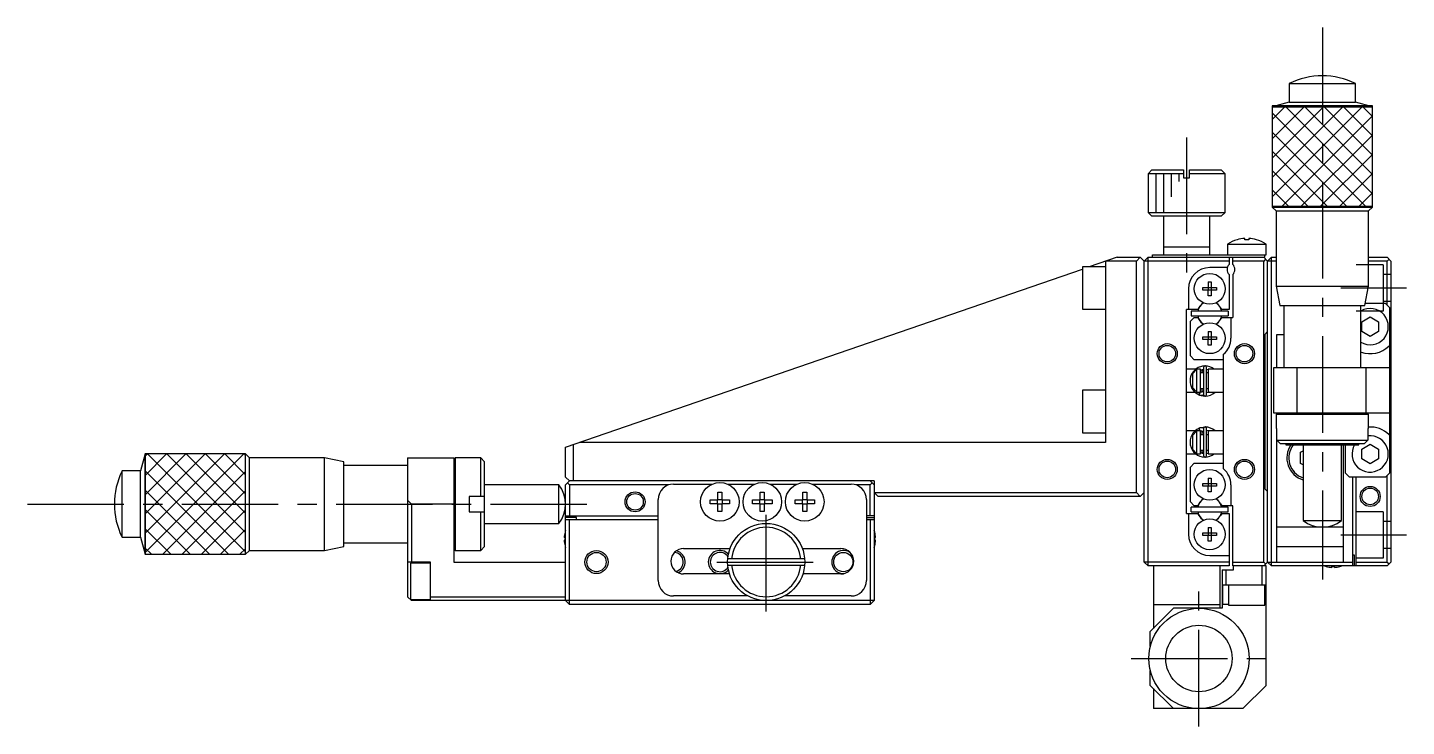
# Model space of a CAD drawing. Extents: x -367 to 325, y 68 to 606.
# Drawn here: x 8.4 to 187.1, y 320.1 to 410.6 of the extents above; entities that cross this region are included whole.
import ezdxf

# ---------------------------------------------------------------- set-up
doc = ezdxf.new("R2010")
doc.units = 0
doc.header["$LTSCALE"] = 10
doc.linetypes.add('CENTER', pattern=[2, 1.25, -0.25, 0.25, -0.25])
doc.linetypes.add('DASHED', pattern=[3.5, 2, -1.5])
doc.layers.get('0').update_dxf_attribs({"linetype": 'CONTINUOUS'})
doc.layers.add('CENTER', color=1, linetype='CENTER')

msp = doc.modelspace()

# ---------------------------------------------------------------- linework, layer by layer
at = {"color": 7, "linetype": 'CONTINUOUS'}
for p, q in [((171.902029, 403.364929), (180.502029, 403.364929)), ((171.902029, 403.364929), (171.902029, 400.954418)), ((180.502029, 400.954418), (180.502029, 403.364929)), ((171.902029, 400.954418), (169.70203, 400.36493)), ((171.902029, 400.954418), (180.502029, 400.954418)), ((182.702028, 400.36493), (180.502029, 400.954418)), ((169.70203, 400.36493), (182.702028, 400.36493)), ((169.70203, 400.36493), (169.70203, 387.364929)), ((182.702028, 387.364929), (182.702028, 400.36493)), ((154.102029, 392.164923), (153.602029, 391.664923)), ((158.202029, 391.664923), (153.602029, 391.664923)), ((153.602029, 391.664923), (153.602029, 386.664923)), ((154.102029, 392.164923), (158.202029, 392.164923)), ((158.202029, 392.164923), (158.202029, 391.164923)), ((159.002029, 392.164923), (163.102029, 392.164923)), ((159.002029, 391.164923), (159.002029, 392.164923)), ((163.602029, 391.664923), (159.002029, 391.664923)), ((163.602029, 391.664923), (163.102029, 392.164923)), ((163.602029, 386.664923), (163.602029, 391.664923)), ((158.202029, 391.164923), (159.002029, 391.164923)), ((153.602029, 386.664923), (163.602029, 386.664923)), ((153.602029, 386.664923), (154.102029, 386.164923)), ((163.102029, 386.164923), (154.102029, 386.164923)), ((155.602029, 386.164923), (155.602029, 381.164923)), ((161.602029, 381.164923), (161.602029, 386.164923)), ((163.102029, 386.164923), (163.602029, 386.664923)), ((169.70203, 387.364929), (182.702028, 387.364929)), ((169.70203, 387.364929), (170.202033, 386.864927)), ((170.202033, 386.864927), (182.202025, 386.864927)), ((170.202033, 386.864927), (170.202033, 377.114922)), ((182.202025, 386.864927), (182.702028, 387.364929)), ((182.202025, 377.114922), (182.202025, 386.864927)), ((163.902029, 382.55658), (168.902029, 382.55658)), ((163.902029, 382.55658), (163.902029, 381.164923)), ((165.14344, 383.127503), (165.140096, 383.134358)), ((166.142029, 383.127503), (166.142029, 383.299875)), ((166.662029, 383.127503), (166.142029, 383.127503)), ((166.662029, 383.299875), (166.662029, 383.127503)), ((167.663962, 383.134358), (167.660619, 383.127503)), ((168.902029, 381.164923), (168.902029, 382.55658)), ((149.602029, 380.864922), (145.971765, 379.614923)), ((149.602029, 380.864923), (152.602029, 380.864923)), ((152.602029, 380.864923), (152.102029, 380.364923)), ((153.102029, 380.364923), (152.602029, 380.864923)), ((153.602029, 380.864923), (153.102029, 380.364923)), ((153.602029, 380.864923), (168.702029, 380.864923)), ((153.602029, 340.864923), (153.602029, 380.864923)), ((154.202029, 380.864923), (154.202029, 381.164923)), ((154.202029, 381.164923), (168.902029, 381.164923)), ((161.602029, 382.164923), (155.602029, 382.164923)), ((164.102029, 380.864923), (164.102029, 379.92636)), ((164.602029, 379.92636), (164.602029, 380.864923)), ((168.602029, 380.864923), (169.102029, 380.364923)), ((168.702029, 381.164923), (168.702029, 380.864923)), ((169.602029, 380.864923), (169.102029, 380.364923)), ((169.602029, 380.864923), (170.202033, 380.864923)), ((169.602029, 340.864923), (169.602029, 380.864923)), ((182.202025, 380.864923), (184.602029, 380.864923)), ((185.102029, 380.364923), (184.602029, 380.864923)), ((78.102029, 356.245499), (145.102029, 379.315448)), ((148.102029, 379.614923), (145.102029, 379.614923)), ((145.102029, 379.614923), (145.102029, 374.114923)), ((148.102029, 380.348431), (148.102029, 356.864923)), ((152.102029, 380.364923), (148.149924, 380.364923)), ((152.102029, 350.364923), (152.102029, 380.364923)), ((153.102029, 341.364923), (153.102029, 380.364923)), ((164.102029, 380.364923), (153.102029, 380.364923)), ((163.883783, 379.514923), (161.602029, 379.514923)), ((168.602029, 380.364923), (164.602029, 380.364923)), ((168.852029, 380.614923), (168.602029, 380.364923)), ((168.602029, 341.364923), (168.602029, 380.364923)), ((170.202033, 380.364923), (169.102029, 380.364923)), ((169.102029, 341.364923), (169.102029, 380.364923)), ((184.602029, 380.364923), (182.202025, 380.364923)), ((184.852029, 380.614923), (184.602029, 380.364923)), ((184.602029, 374.664923), (184.602029, 380.364923)), ((185.102029, 380.364923), (185.102029, 341.364923)), ((161.422029, 377.651284), (161.782029, 377.651284)), ((161.422029, 377.651284), (161.422029, 376.944923)), ((161.782029, 377.651284), (161.782029, 376.944923)), ((164.102029, 378.603485), (164.102029, 374.064923)), ((164.602029, 378.603485), (164.602029, 373.064923)), ((158.852029, 376.764923), (158.852029, 374.064923)), ((160.715668, 376.584923), (160.715668, 376.944923)), ((160.715668, 376.944923), (161.422029, 376.944923)), ((161.422029, 376.584923), (160.715668, 376.584923)), ((161.432401, 376.934551), (161.422029, 376.944923)), ((161.432401, 376.595295), (161.422029, 376.584923)), ((161.422029, 375.878561), (161.422029, 376.584923)), ((161.782029, 375.878561), (161.422029, 375.878561)), ((161.432401, 376.934551), (161.771657, 376.934551)), ((161.432401, 376.595295), (161.432401, 376.934551)), ((161.771657, 376.595295), (161.432401, 376.595295)), ((161.771657, 376.934551), (161.782029, 376.944923)), ((161.771657, 376.934551), (161.771657, 376.595295)), ((161.771657, 376.595295), (161.782029, 376.584923)), ((161.782029, 376.944923), (162.48839, 376.944923)), ((161.782029, 376.584923), (161.782029, 375.878561)), ((162.48839, 376.584923), (161.782029, 376.584923)), ((162.48839, 376.944923), (162.48839, 376.584923)), ((170.202033, 377.114922), (182.202025, 377.114922)), ((170.202033, 377.114922), (170.702032, 374.614923)), ((181.702026, 374.614923), (182.202025, 377.114922)), ((145.102029, 374.114923), (148.102029, 374.114923)), ((158.602029, 347.664923), (158.602029, 374.064923)), ((160.051223, 374.064923), (158.602029, 374.064923)), ((159.202029, 373.864923), (159.202029, 373.264923)), ((164.002029, 373.864923), (159.202029, 373.864923)), ((160.201389, 374.325018), (160.051223, 374.064923)), ((163.152835, 374.064923), (163.002669, 374.325018)), ((164.102029, 374.064923), (163.152835, 374.064923)), ((164.002029, 373.864923), (164.002029, 373.264923)), ((170.702032, 374.614923), (181.702026, 374.614923)), ((171.202029, 374.614923), (171.202029, 366.564923)), ((181.202029, 366.564923), (181.202029, 374.614923)), ((184.402029, 374.864923), (181.752026, 374.864923)), ((184.902029, 374.364923), (184.402029, 374.864923)), ((184.902029, 374.364923), (184.902029, 352.864923)), ((159.602029, 373.064923), (159.102029, 372.564923)), ((159.102029, 368.064923), (159.102029, 372.564923)), ((159.202029, 373.264923), (164.002029, 373.264923)), ((159.602029, 373.064923), (160.051223, 373.064923)), ((160.051223, 373.064923), (160.201389, 372.804828)), ((163.002669, 372.804828), (163.152835, 373.064923)), ((163.152835, 373.064923), (164.602029, 373.064923)), ((164.352029, 373.064923), (164.352029, 370.364923)), ((181.302029, 372.500008), (182.402029, 373.135093)), ((181.302029, 371.229837), (181.302029, 372.500008)), ((182.402029, 373.135093), (183.502029, 372.500008)), ((183.502029, 372.500008), (183.502029, 371.229837)), ((160.715668, 370.184923), (160.715668, 370.544923)), ((160.715668, 370.544923), (161.422029, 370.544923)), ((161.422029, 370.184923), (160.715668, 370.184923)), ((161.422029, 371.251284), (161.782029, 371.251284)), ((161.422029, 371.251284), (161.422029, 370.544923)), ((161.432401, 370.534551), (161.422029, 370.544923)), ((161.432401, 370.195295), (161.422029, 370.184923)), ((161.422029, 369.478561), (161.422029, 370.184923)), ((161.432401, 370.534551), (161.771657, 370.534551)), ((161.432401, 370.195295), (161.432401, 370.534551)), ((161.771657, 370.195295), (161.432401, 370.195295)), ((161.771657, 370.534551), (161.782029, 370.544923)), ((161.771657, 370.534551), (161.771657, 370.195295)), ((161.771657, 370.195295), (161.782029, 370.184923)), ((161.782029, 371.251284), (161.782029, 370.544923)), ((161.782029, 370.544923), (162.48839, 370.544923)), ((161.782029, 370.184923), (161.782029, 369.478561)), ((162.48839, 370.184923), (161.782029, 370.184923)), ((162.48839, 370.544923), (162.48839, 370.184923)), ((168.752029, 370.864923), (169.102029, 371.214923)), ((168.752029, 370.864923), (168.752029, 350.864923)), ((170.302029, 370.864923), (171.202029, 370.864923)), ((170.302029, 366.564923), (170.302029, 370.864923)), ((182.402029, 370.594752), (181.302029, 371.229837)), ((183.502029, 371.229837), (182.402029, 370.594752)), ((161.782029, 369.478561), (161.422029, 369.478561)), ((163.402029, 353.443985), (163.402029, 368.28586)), ((184.902029, 369.317395), (184.832851, 369.346767)), ((159.102029, 368.064923), (159.602029, 367.564923)), ((163.402029, 367.564923), (159.602029, 367.564923)), ((160.227858, 366.607929), (160.223425, 366.607346)), ((160.287136, 366.63301), (160.231972, 366.612284)), ((160.795547, 366.568001), (160.795547, 363.068001)), ((161.195547, 363.068001), (161.195547, 366.568001)), ((169.902029, 360.664923), (169.902029, 366.564923)), ((169.902029, 366.564923), (184.902029, 366.564923)), ((172.902029, 366.564923), (172.902029, 360.664923)), ((181.902029, 360.664923), (181.902029, 366.564923)), ((159.811694, 366.364923), (158.602029, 366.364923)), ((159.402029, 365.781438), (159.902029, 366.310606)), ((159.402029, 363.948408), (159.402029, 365.781438)), ((160.402029, 366.364923), (159.902029, 366.364923)), ((159.902029, 366.364923), (159.902029, 363.364923)), ((160.388525, 366.244193), (160.402768, 366.249811)), ((160.401915, 366.250734), (160.795488, 366.356207)), ((160.402029, 363.364923), (160.402029, 366.364923)), ((160.795547, 365.864923), (160.402029, 365.864923)), ((160.402768, 366.249811), (160.416784, 366.254514)), ((160.416784, 366.254514), (160.431028, 366.258496)), ((160.431028, 366.258496), (160.445464, 366.261744)), ((160.445464, 366.261744), (160.460054, 366.264247)), ((160.460054, 366.264247), (160.474758, 366.265998)), ((160.474758, 366.265998), (160.489537, 366.266991)), ((160.489537, 366.266991), (160.504352, 366.267222)), ((160.504352, 366.267222), (160.519162, 366.266689)), ((160.519162, 366.266689), (160.533928, 366.265394)), ((160.533928, 366.265394), (160.548609, 366.263342)), ((160.548609, 366.263342), (160.563166, 366.260537)), ((160.563166, 366.260537), (160.577559, 366.256989)), ((160.577559, 366.256989), (160.591751, 366.252709)), ((160.591751, 366.252709), (160.605704, 366.247708)), ((160.602029, 365.864923), (160.602029, 366.249497)), ((160.605704, 366.247708), (160.619382, 366.242004)), ((160.619382, 366.242004), (160.632749, 366.235611)), ((160.632749, 366.235611), (160.645771, 366.228551)), ((160.645771, 366.228551), (160.658416, 366.220842)), ((160.658416, 366.220842), (160.670653, 366.212508)), ((160.670653, 366.212508), (160.682452, 366.203571)), ((160.682452, 366.203571), (160.693785, 366.194058)), ((160.693785, 366.194058), (160.704625, 366.183993)), ((160.704625, 366.183993), (160.714948, 366.173405)), ((160.714948, 366.173405), (160.72473, 366.162321)), ((160.72473, 366.162321), (160.73395, 366.15077)), ((160.73395, 366.15077), (160.742587, 366.138782)), ((160.742587, 366.138782), (160.750622, 366.126388)), ((160.750622, 366.126388), (160.758039, 366.113619)), ((160.758039, 366.113619), (160.764822, 366.100506)), ((160.764822, 366.100506), (160.770956, 366.087081)), ((160.770956, 366.087081), (160.77643, 366.073378)), ((160.77643, 366.073378), (160.781232, 366.059429)), ((160.781232, 366.059429), (160.785352, 366.045266)), ((160.785352, 366.045266), (160.788783, 366.030924)), ((160.788783, 366.030924), (160.791517, 366.016437)), ((160.791517, 366.016437), (160.79355, 366.001837)), ((160.79355, 366.001837), (160.794878, 365.987159)), ((160.794878, 365.987159), (160.795498, 365.972437)), ((160.795498, 365.972437), (160.795547, 365.967114)), ((161.402029, 365.864923), (161.195547, 365.864923)), ((161.195601, 366.355894), (161.402149, 366.314689)), ((161.402029, 366.364923), (161.402029, 363.364923)), ((163.402029, 366.364923), (161.402029, 366.364923)), ((148.102029, 363.614923), (145.102029, 363.614923)), ((145.102029, 363.614923), (145.102029, 358.114923)), ((158.602029, 363.364923), (159.698231, 363.364923)), ((159.902029, 363.419239), (159.402029, 363.948408)), ((159.902029, 363.364923), (160.402029, 363.364923)), ((160.222579, 363.029061), (160.23201, 363.025025)), ((160.223162, 363.028717), (160.291318, 363.262452)), ((160.228096, 363.047307), (160.227542, 363.040323)), ((160.227542, 363.040323), (160.227558, 363.034493)), ((160.227558, 363.034493), (160.228144, 363.029857)), ((160.229215, 363.055396), (160.228096, 363.047307)), ((160.228144, 363.029857), (160.229371, 363.026303)), ((160.230893, 363.064535), (160.229215, 363.055396)), ((160.229371, 363.026303), (160.231215, 363.024133)), ((160.233118, 363.074661), (160.230893, 363.064535)), ((160.231215, 363.024133), (160.231972, 363.023718)), ((160.231972, 363.023718), (160.262323, 363.011649)), ((160.235875, 363.085704), (160.233118, 363.074661)), ((160.239143, 363.097589), (160.235875, 363.085704)), ((160.242902, 363.110232), (160.239143, 363.097589)), ((160.247125, 363.123548), (160.242902, 363.110232)), ((160.251783, 363.137444), (160.247125, 363.123548)), ((160.256843, 363.151824), (160.251783, 363.137444)), ((160.262272, 363.16659), (160.256843, 363.151824)), ((160.268031, 363.181639), (160.262272, 363.16659)), ((160.262323, 363.011649), (160.294939, 363.000486)), ((160.274081, 363.196869), (160.268031, 363.181639)), ((160.280381, 363.212173), (160.274081, 363.196869)), ((160.286886, 363.227447), (160.280381, 363.212173)), ((160.284976, 363.003445), (160.971236, 362.869462)), ((160.293552, 363.242586), (160.286886, 363.227447)), ((160.291318, 363.262452), (160.348469, 363.364935)), ((160.300333, 363.257484), (160.293552, 363.242586)), ((160.294939, 363.000486), (160.328059, 362.99097)), ((160.307182, 363.27204), (160.300333, 363.257484)), ((160.314053, 363.286153), (160.307182, 363.27204)), ((160.320897, 363.299726), (160.314053, 363.286153)), ((160.327668, 363.312666), (160.320897, 363.299726)), ((160.334319, 363.324882), (160.327668, 363.312666)), ((160.328059, 362.99097), (160.361602, 362.983127)), ((160.340804, 363.336292), (160.334319, 363.324882)), ((160.347079, 363.346815), (160.340804, 363.336292)), ((160.353099, 363.356381), (160.347079, 363.346815)), ((160.358825, 363.364923), (160.353099, 363.356381)), ((160.361602, 362.983127), (160.395485, 362.976973)), ((160.386005, 363.391642), (160.365559, 363.400536)), ((160.395714, 363.388864), (160.388525, 363.391809)), ((160.395485, 362.976973), (160.429625, 362.972523)), ((160.40964, 363.383785), (160.395714, 363.388864)), ((160.402029, 363.864923), (160.795547, 363.864923)), ((160.423809, 363.379425), (160.40964, 363.383785)), ((160.438183, 363.375798), (160.423809, 363.379425)), ((160.429625, 362.972523), (160.46394, 362.969787)), ((160.452724, 363.372915), (160.438183, 363.375798)), ((160.467393, 363.370784), (160.452724, 363.372915)), ((160.46394, 362.969787), (160.498345, 362.968772)), ((160.482149, 363.369411), (160.467393, 363.370784)), ((160.496953, 363.3688), (160.482149, 363.369411)), ((160.511766, 363.368951), (160.496953, 363.3688)), ((160.498345, 362.968772), (160.532756, 362.969479)), ((160.526546, 363.369864), (160.511766, 363.368951)), ((160.541255, 363.371535), (160.526546, 363.369864)), ((160.532756, 362.969479), (160.56709, 362.971908)), ((160.555852, 363.373958), (160.541255, 363.371535)), ((160.5703, 363.377125), (160.555852, 363.373958)), ((160.56709, 362.971908), (160.601263, 362.976051)), ((160.584561, 363.381025), (160.5703, 363.377125)), ((160.598598, 363.385646), (160.584561, 363.381025)), ((160.612374, 363.390973), (160.598598, 363.385646)), ((160.601263, 362.976051), (160.635193, 362.981898)), ((160.602029, 363.386593), (160.602029, 363.864923)), ((160.625857, 363.39699), (160.612374, 363.390973)), ((160.639011, 363.403679), (160.625857, 363.39699)), ((160.635193, 362.981898), (160.668796, 362.989437)), ((160.651806, 363.41102), (160.639011, 363.403679)), ((160.66421, 363.418993), (160.651806, 363.41102)), ((160.676194, 363.427575), (160.66421, 363.418993)), ((160.668796, 362.989437), (160.70199, 362.998648)), ((160.687731, 363.436741), (160.676194, 363.427575)), ((160.698793, 363.446469), (160.687731, 363.436741)), ((160.709356, 363.456731), (160.698793, 363.446469)), ((160.70199, 362.998648), (160.734695, 363.00951)), ((160.719396, 363.4675), (160.709356, 363.456731)), ((160.728892, 363.47875), (160.719396, 363.4675)), ((160.737821, 363.490452), (160.728892, 363.47875)), ((160.734695, 363.00951), (160.76683, 363.021996)), ((160.746166, 363.502576), (160.737821, 363.490452)), ((160.753907, 363.515093), (160.746166, 363.502576)), ((160.761029, 363.527972), (160.753907, 363.515093)), ((160.767517, 363.541183), (160.761029, 363.527972)), ((160.76683, 363.021996), (160.798144, 363.035995)), ((160.773356, 363.554693), (160.767517, 363.541183)), ((160.778535, 363.568472), (160.773356, 363.554693)), ((160.783042, 363.582486), (160.778535, 363.568472)), ((160.786869, 363.596703), (160.783042, 363.582486)), ((160.790006, 363.611089), (160.786869, 363.596703)), ((160.792447, 363.625613), (160.790006, 363.611089)), ((160.794186, 363.640239), (160.792447, 363.625613)), ((160.79522, 363.654933), (160.794186, 363.640239)), ((160.795547, 363.668888), (160.79522, 363.654933)), ((161.195547, 363.864923), (161.402029, 363.864923)), ((161.43032, 363.329318), (161.195598, 363.279821)), ((161.402029, 363.364923), (163.402029, 363.364923)), ((161.53684, 363.36469), (161.43032, 363.329318)), ((184.902029, 360.664923), (169.902029, 360.664923)), ((170.402029, 360.664923), (170.202029, 360.464923)), ((182.202029, 360.464923), (170.202029, 360.464923)), ((170.202029, 360.464923), (170.202029, 358.664923)), ((170.302029, 360.564923), (170.302029, 360.664923)), ((182.202029, 360.464923), (182.002029, 360.664923)), ((182.202029, 358.664923), (182.202029, 360.464923)), ((145.102029, 358.114923), (148.102029, 358.114923)), ((159.698174, 358.364923), (158.602029, 358.364923)), ((159.402029, 357.781438), (159.902029, 358.310606)), ((159.402029, 355.948408), (159.402029, 357.781438)), ((160.402029, 358.364923), (159.902029, 358.364923)), ((159.902029, 358.364923), (159.902029, 355.364923)), ((160.223162, 358.701128), (160.291318, 358.467393)), ((160.227542, 358.689522), (160.227558, 358.695352)), ((160.228096, 358.682539), (160.227542, 358.689522)), ((160.227558, 358.695352), (160.228144, 358.699988)), ((160.229215, 358.674449), (160.228096, 358.682539)), ((160.228144, 358.699988), (160.229371, 358.703542)), ((160.230893, 358.66531), (160.229215, 358.674449)), ((160.229371, 358.703542), (160.231215, 358.705712)), ((160.233118, 358.655184), (160.230893, 358.66531)), ((160.231215, 358.705712), (160.231972, 358.706128)), ((160.249698, 358.713378), (160.231972, 358.706128)), ((160.235875, 358.644141), (160.233118, 358.655184)), ((160.239143, 358.632257), (160.235875, 358.644141)), ((160.242902, 358.619613), (160.239143, 358.632257)), ((160.247125, 358.606298), (160.242902, 358.619613)), ((160.251783, 358.592402), (160.247125, 358.606298)), ((160.282072, 358.725173), (160.249698, 358.713378)), ((160.256843, 358.578021), (160.251783, 358.592402)), ((160.262272, 358.563256), (160.256843, 358.578021)), ((160.268031, 358.548206), (160.262272, 358.563256)), ((160.274081, 358.532977), (160.268031, 358.548206)), ((160.280381, 358.517672), (160.274081, 358.532977)), ((160.286886, 358.502398), (160.280381, 358.517672)), ((160.314983, 358.735332), (160.282072, 358.725173)), ((160.970056, 358.860367), (160.286064, 358.726824)), ((160.293552, 358.487259), (160.286886, 358.502398)), ((160.291318, 358.467393), (160.348469, 358.364911)), ((160.300333, 358.472361), (160.293552, 358.487259)), ((160.307182, 358.457805), (160.300333, 358.472361)), ((160.314053, 358.443692), (160.307182, 358.457805)), ((160.320897, 358.430119), (160.314053, 358.443692)), ((160.348351, 358.743831), (160.314983, 358.735332)), ((160.327668, 358.41718), (160.320897, 358.430119)), ((160.334319, 358.404963), (160.327668, 358.41718)), ((160.340804, 358.393554), (160.334319, 358.404963)), ((160.347079, 358.38303), (160.340804, 358.393554)), ((160.353099, 358.373464), (160.347079, 358.38303)), ((160.382096, 358.75065), (160.348351, 358.743831)), ((160.358825, 358.364923), (160.353099, 358.373464)), ((160.416134, 358.755772), (160.382096, 358.75065)), ((160.388525, 358.338036), (160.402768, 358.343655)), ((160.402029, 355.364923), (160.402029, 358.364923)), ((160.795547, 357.864923), (160.402029, 357.864923)), ((160.402768, 358.343655), (160.416784, 358.348358)), ((160.450384, 358.759184), (160.416134, 358.755772)), ((160.416784, 358.348358), (160.431028, 358.35234)), ((160.431028, 358.35234), (160.445464, 358.355588)), ((160.445464, 358.355588), (160.460054, 358.358091)), ((160.484761, 358.760878), (160.450384, 358.759184)), ((160.460054, 358.358091), (160.474758, 358.359842)), ((160.474758, 358.359842), (160.489537, 358.360835)), ((160.519182, 358.760851), (160.484761, 358.760878)), ((160.489537, 358.360835), (160.504352, 358.361065)), ((160.504352, 358.361065), (160.519162, 358.360533)), ((160.519162, 358.360533), (160.533928, 358.359238)), ((160.553563, 358.759101), (160.519182, 358.760851)), ((160.533928, 358.359238), (160.548609, 358.357185)), ((160.548609, 358.357185), (160.563166, 358.354381)), ((160.58782, 358.755632), (160.553563, 358.759101)), ((160.563166, 358.354381), (160.577559, 358.350833)), ((160.577559, 358.350833), (160.591751, 358.346552)), ((160.62187, 358.750452), (160.58782, 358.755632)), ((160.591751, 358.346552), (160.605704, 358.341552)), ((160.602029, 357.864923), (160.602029, 358.343249)), ((160.605704, 358.341552), (160.619382, 358.335847)), ((160.619382, 358.335847), (160.632749, 358.329455)), ((160.65563, 358.743573), (160.62187, 358.750452)), ((160.632749, 358.329455), (160.645771, 358.322395)), ((160.645771, 358.322395), (160.658416, 358.314686)), ((160.689016, 358.735011), (160.65563, 358.743573)), ((160.658416, 358.314686), (160.670653, 358.306352)), ((160.670653, 358.306352), (160.682452, 358.297415)), ((160.682452, 358.297415), (160.693785, 358.287902)), ((160.721947, 358.724785), (160.689016, 358.735011)), ((160.693785, 358.287902), (160.704625, 358.277837)), ((160.704625, 358.277837), (160.714948, 358.267248)), ((160.714948, 358.267248), (160.72473, 358.256164)), ((160.754342, 358.712921), (160.721947, 358.724785)), ((160.72473, 358.256164), (160.73395, 358.244613)), ((160.73395, 358.244613), (160.742587, 358.232626)), ((160.742587, 358.232626), (160.750622, 358.220232)), ((160.750622, 358.220232), (160.758039, 358.207462)), ((160.786122, 358.699446), (160.754342, 358.712921)), ((160.758039, 358.207462), (160.764822, 358.19435)), ((160.764822, 358.19435), (160.770956, 358.180925)), ((160.770956, 358.180925), (160.77643, 358.167222)), ((160.77643, 358.167222), (160.781232, 358.153272)), ((160.781232, 358.153272), (160.785352, 358.13911)), ((160.785352, 358.13911), (160.788783, 358.124768)), ((160.798193, 358.693827), (160.786122, 358.699446)), ((160.788783, 358.124768), (160.791517, 358.11028)), ((160.791517, 358.11028), (160.79355, 358.095681)), ((160.79355, 358.095681), (160.794878, 358.081003)), ((160.794878, 358.081003), (160.795498, 358.066281)), ((160.795498, 358.066281), (160.795547, 358.060957)), ((160.795547, 358.661845), (160.795547, 355.161845)), ((161.195547, 355.161845), (161.195547, 358.661845)), ((161.402029, 357.864923), (161.195547, 357.864923)), ((161.195569, 358.450028), (161.425236, 358.402007)), ((161.402029, 358.364923), (161.402029, 355.364923)), ((163.402029, 358.364923), (161.402029, 358.364923)), ((161.425236, 358.402007), (161.536288, 358.365362)), ((170.285949, 358.664923), (170.202029, 358.664923)), ((170.285949, 357.164923), (170.285949, 358.664923)), ((182.202029, 358.664923), (182.118109, 358.664923)), ((182.118109, 358.664923), (182.118109, 357.164923)), ((184.832851, 357.883078), (184.902029, 357.91245)), ((78.102029, 352.364923), (78.102029, 356.245498)), ((79.102029, 356.589826), (79.102029, 351.864923)), ((148.102029, 356.864923), (79.900968, 356.864923)), ((159.902029, 355.419239), (159.402029, 355.948408)), ((160.402029, 355.864923), (160.795547, 355.864923)), ((160.602029, 355.480345), (160.602029, 355.864923)), ((160.792447, 355.719456), (160.790006, 355.704933)), ((160.794186, 355.734082), (160.792447, 355.719456)), ((160.79522, 355.748777), (160.794186, 355.734082)), ((160.795547, 355.762732), (160.79522, 355.748777)), ((161.195547, 355.864923), (161.402029, 355.864923)), ((170.285949, 357.164923), (182.118109, 357.164923)), ((170.793702, 356.664923), (170.285949, 357.164923)), ((170.302029, 341.364923), (170.302029, 357.149088)), ((181.610356, 356.664923), (170.793702, 356.664923)), ((171.452029, 356.664923), (171.452029, 356.564923)), ((171.452029, 356.564923), (180.952029, 356.564923)), ((173.352029, 355.58661), (173.702033, 355.788685)), ((173.702033, 356.564923), (173.702033, 346.742432)), ((178.702025, 346.742432), (178.702025, 356.564923)), ((178.902029, 356.564923), (178.902029, 341.364923)), ((179.202029, 352.864923), (179.202029, 356.564923)), ((180.952029, 356.564923), (180.952029, 356.664923)), ((181.302029, 356.000008), (182.402029, 356.635093)), ((181.302029, 354.729837), (181.302029, 356.000008)), ((182.118109, 357.164923), (181.610356, 356.664923)), ((182.402029, 356.635093), (183.502029, 356.000008)), ((183.502029, 356.000008), (183.502029, 354.729837)), ((23.602022, 355.364922), (23.012534, 353.164923)), ((23.602022, 342.364924), (23.602022, 355.364922)), ((36.602023, 355.364922), (23.602022, 355.364922)), ((36.602023, 342.364924), (36.602023, 355.364922)), ((37.102025, 354.864919), (36.602023, 355.364922)), ((37.102025, 342.864927), (37.102025, 354.864919)), ((46.85203, 354.864919), (37.102025, 354.864919)), ((46.85203, 342.864927), (46.85203, 354.864919)), ((49.352029, 354.36492), (46.85203, 354.864919)), ((49.352029, 343.364926), (49.352029, 354.36492)), ((57.602029, 354.864923), (63.602029, 354.864923)), ((57.602029, 354.864923), (57.602029, 336.864923)), ((63.802029, 354.864923), (63.602029, 354.664923)), ((63.602029, 354.864923), (63.602029, 341.364923)), ((63.802029, 354.864923), (63.802029, 342.864923)), ((67.102029, 354.864923), (63.802029, 354.864923)), ((67.102029, 349.864923), (67.102029, 354.864923)), ((67.602029, 354.364923), (67.102029, 354.864923)), ((67.602029, 343.364923), (67.602029, 354.364923)), ((158.602029, 355.364923), (159.810705, 355.364923)), ((159.602029, 354.164923), (159.102029, 353.664923)), ((159.602029, 354.164923), (163.402029, 354.164923)), ((159.902029, 355.364923), (160.402029, 355.364923)), ((160.227255, 355.121743), (160.223425, 355.1225)), ((160.231972, 355.117561), (160.289869, 355.095946)), ((160.395714, 355.482708), (160.388525, 355.485653)), ((160.40964, 355.477628), (160.395714, 355.482708)), ((160.795455, 355.373642), (160.401848, 355.479138)), ((160.423809, 355.473269), (160.40964, 355.477628)), ((160.438183, 355.469642), (160.423809, 355.473269)), ((160.452724, 355.466759), (160.438183, 355.469642)), ((160.467393, 355.464628), (160.452724, 355.466759)), ((160.482149, 355.463255), (160.467393, 355.464628)), ((160.496953, 355.462643), (160.482149, 355.463255)), ((160.511766, 355.462795), (160.496953, 355.462643)), ((160.526546, 355.463708), (160.511766, 355.462795)), ((160.541255, 355.465379), (160.526546, 355.463708)), ((160.555852, 355.467802), (160.541255, 355.465379)), ((160.5703, 355.470969), (160.555852, 355.467802)), ((160.584561, 355.474869), (160.5703, 355.470969)), ((160.598598, 355.47949), (160.584561, 355.474869)), ((160.612374, 355.484817), (160.598598, 355.47949)), ((160.625857, 355.490834), (160.612374, 355.484817)), ((160.639011, 355.497523), (160.625857, 355.490834)), ((160.651806, 355.504864), (160.639011, 355.497523)), ((160.66421, 355.512837), (160.651806, 355.504864)), ((160.676194, 355.521418), (160.66421, 355.512837)), ((160.687731, 355.530585), (160.676194, 355.521418)), ((160.698793, 355.540312), (160.687731, 355.530585)), ((160.709356, 355.550574), (160.698793, 355.540312)), ((160.719396, 355.561344), (160.709356, 355.550574)), ((160.728892, 355.572594), (160.719396, 355.561344)), ((160.737821, 355.584295), (160.728892, 355.572594)), ((160.746166, 355.59642), (160.737821, 355.584295)), ((160.753907, 355.608937), (160.746166, 355.59642)), ((160.761029, 355.621816), (160.753907, 355.608937)), ((160.767517, 355.635027), (160.761029, 355.621816)), ((160.773356, 355.648537), (160.767517, 355.635027)), ((160.778535, 355.662316), (160.773356, 355.648537)), ((160.783042, 355.67633), (160.778535, 355.662316)), ((160.786869, 355.690546), (160.783042, 355.67633)), ((160.790006, 355.704933), (160.786869, 355.690546)), ((161.402119, 355.415149), (161.195551, 355.373946)), ((161.402029, 355.364923), (163.402029, 355.364923)), ((173.352029, 354.143235), (173.352029, 355.58661)), ((173.702033, 353.94116), (173.352029, 354.143235)), ((182.402029, 354.094752), (181.302029, 354.729837)), ((183.502029, 354.729837), (182.402029, 354.094752)), ((20.602023, 344.564923), (20.602023, 353.164923)), ((23.012534, 353.164923), (20.602023, 353.164923)), ((23.012534, 344.564923), (23.012534, 353.164923)), ((57.602029, 353.864923), (49.352029, 353.864923)), ((78.102029, 352.364923), (78.602029, 351.864923)), ((159.102029, 349.164923), (159.102029, 353.664923)), ((161.422029, 352.251284), (161.782029, 352.251284)), ((161.422029, 352.251284), (161.422029, 351.544923)), ((161.782029, 352.251284), (161.782029, 351.544923)), ((179.202029, 352.864923), (179.702029, 352.364923)), ((184.402029, 352.364923), (179.702029, 352.364923)), ((180.102029, 352.364923), (180.102029, 340.864923)), ((180.602029, 340.864923), (180.602029, 352.364923)), ((184.402029, 352.364923), (184.902029, 352.864923)), ((184.602029, 341.364923), (184.602029, 352.564923)), ((77.22452, 351.364919), (67.602029, 351.364919)), ((77.22452, 346.364927), (77.22452, 351.364919)), ((78.102029, 351.364923), (78.602029, 351.864923)), ((78.102029, 336.364923), (78.102029, 351.364923)), ((78.352029, 351.614923), (78.602029, 351.364923)), ((118.102029, 351.864923), (78.602029, 351.864923)), ((78.602029, 351.364923), (78.602029, 347.364923)), ((91.477529, 351.364923), (78.602029, 351.364923)), ((92.102029, 351.464923), (97.122233, 351.464923)), ((97.842029, 350.423512), (98.362029, 350.423512)), ((97.842029, 349.424923), (97.842029, 350.423512)), ((98.362029, 350.423512), (98.362029, 349.424923)), ((99.081825, 351.464923), (102.622233, 351.464923)), ((103.342029, 350.423512), (103.862029, 350.423512)), ((103.342029, 349.424923), (103.342029, 350.423512)), ((103.862029, 350.423512), (103.862029, 349.424923)), ((104.581825, 351.464923), (108.122233, 351.464923)), ((108.842029, 350.423512), (109.362029, 350.423512)), ((108.842029, 349.424923), (108.842029, 350.423512)), ((109.362029, 350.423512), (109.362029, 349.424923)), ((110.081825, 351.464923), (115.102029, 351.464923)), ((117.602029, 351.364923), (115.726529, 351.364923)), ((117.602029, 351.864923), (118.102029, 351.364923)), ((117.602029, 351.364923), (117.852029, 351.614923)), ((117.602029, 347.364923), (117.602029, 351.364923)), ((118.102029, 351.864923), (118.102029, 336.364923)), ((118.102029, 350.364923), (152.102029, 350.364923)), ((118.602029, 349.864923), (118.102029, 350.364923)), ((152.102029, 350.364923), (152.602029, 349.864923)), ((152.602029, 349.864923), (153.102029, 350.364923)), ((160.715668, 351.184923), (160.715668, 351.544923)), ((160.715668, 351.544923), (161.422029, 351.544923)), ((161.422029, 351.184923), (160.715668, 351.184923)), ((161.432401, 351.534551), (161.422029, 351.544923)), ((161.432401, 351.195295), (161.422029, 351.184923)), ((161.422029, 350.478561), (161.422029, 351.184923)), ((161.782029, 350.478561), (161.422029, 350.478561)), ((161.432401, 351.534551), (161.771657, 351.534551)), ((161.432401, 351.195295), (161.432401, 351.534551)), ((161.771657, 351.195295), (161.432401, 351.195295)), ((161.771657, 351.534551), (161.782029, 351.544923)), ((161.771657, 351.534551), (161.771657, 351.195295)), ((161.771657, 351.195295), (161.782029, 351.184923)), ((161.782029, 351.544923), (162.48839, 351.544923)), ((161.782029, 351.184923), (161.782029, 350.478561)), ((162.48839, 351.184923), (161.782029, 351.184923)), ((162.48839, 351.544923), (162.48839, 351.184923)), ((164.352029, 351.364923), (164.352029, 348.664923)), ((169.102029, 350.514923), (168.752029, 350.864923)), ((57.602029, 349.364923), (58.102029, 348.864923)), ((63.602029, 348.864921), (58.102029, 348.864923)), ((58.102029, 348.864923), (58.102029, 341.364923)), ((65.602029, 349.864923), (65.602029, 347.864923)), ((67.602029, 349.864923), (65.602029, 349.864923)), ((90.102029, 338.964923), (90.102029, 349.464923)), ((96.84344, 348.904923), (96.84344, 349.424923)), ((96.84344, 349.424923), (97.842029, 349.424923)), ((97.842029, 348.904923), (96.84344, 348.904923)), ((97.800654, 348.904923), (97.800654, 349.424923)), ((97.842029, 349.466298), (98.362029, 349.466298)), ((97.842029, 347.906333), (97.842029, 348.904923)), ((98.362029, 348.863548), (97.842029, 348.863548)), ((98.362029, 349.424923), (99.360619, 349.424923)), ((98.362029, 348.904923), (98.362029, 347.906333)), ((99.360619, 348.904923), (98.362029, 348.904923)), ((98.403404, 349.424923), (98.403404, 348.904923)), ((99.360619, 349.424923), (99.360619, 348.904923)), ((102.34344, 348.904923), (102.34344, 349.424923)), ((102.34344, 349.424923), (103.342029, 349.424923)), ((103.342029, 348.904923), (102.34344, 348.904923)), ((103.300654, 348.904923), (103.300654, 349.424923)), ((103.342029, 349.466298), (103.862029, 349.466298)), ((103.342029, 347.906333), (103.342029, 348.904923)), ((103.862029, 348.863548), (103.342029, 348.863548)), ((103.862029, 349.424923), (104.860619, 349.424923)), ((103.862029, 348.904923), (103.862029, 347.906333)), ((104.860619, 348.904923), (103.862029, 348.904923)), ((103.903404, 349.424923), (103.903404, 348.904923)), ((104.860619, 349.424923), (104.860619, 348.904923)), ((107.84344, 348.904923), (107.84344, 349.424923)), ((107.84344, 349.424923), (108.842029, 349.424923)), ((108.842029, 348.904923), (107.84344, 348.904923)), ((108.800654, 348.904923), (108.800654, 349.424923)), ((108.842029, 349.466298), (109.362029, 349.466298)), ((108.842029, 347.906333), (108.842029, 348.904923)), ((109.362029, 348.863548), (108.842029, 348.863548)), ((109.362029, 349.424923), (110.360619, 349.424923)), ((109.362029, 348.904923), (109.362029, 347.906333)), ((110.360619, 348.904923), (109.362029, 348.904923)), ((109.403404, 349.424923), (109.403404, 348.904923)), ((110.360619, 349.424923), (110.360619, 348.904923)), ((117.102029, 349.464923), (117.102029, 338.964923)), ((152.602029, 349.864923), (118.602029, 349.864923)), ((159.102029, 349.164923), (159.602029, 348.664923)), ((160.051223, 348.664923), (159.602029, 348.664923)), ((160.051223, 348.664923), (160.201389, 348.925018)), ((163.002669, 348.925018), (163.152835, 348.664923)), ((164.602029, 348.664923), (163.152835, 348.664923)), ((164.602029, 340.864923), (164.602029, 348.664923)), ((65.602029, 347.864923), (67.602029, 347.864923)), ((67.102029, 342.864923), (67.102029, 347.864923)), ((78.102029, 347.364923), (90.102029, 347.364923)), ((79.502029, 347.114923), (78.102029, 347.114923)), ((78.102029, 346.864923), (90.102029, 346.864923)), ((78.602029, 335.864923), (78.602029, 346.864923)), ((79.502029, 346.864923), (79.502029, 347.114923)), ((98.362029, 347.906333), (97.842029, 347.906333)), ((103.862029, 347.906333), (103.342029, 347.906333)), ((109.362029, 347.906333), (108.842029, 347.906333)), ((118.102029, 347.364923), (117.102029, 347.364923)), ((117.102029, 347.114923), (118.102029, 347.114923)), ((117.102029, 346.864923), (118.102029, 346.864923)), ((117.602029, 346.864923), (117.602029, 335.864923)), ((158.602029, 347.664923), (160.051223, 347.664923)), ((158.852029, 347.664923), (158.852029, 344.964923)), ((164.002029, 348.464923), (159.202029, 348.464923)), ((159.202029, 347.864923), (159.202029, 348.464923)), ((159.202029, 347.864923), (164.002029, 347.864923)), ((160.201389, 347.404828), (160.051223, 347.664923)), ((163.152835, 347.664923), (163.002669, 347.404828)), ((163.152835, 347.664923), (164.102029, 347.664923)), ((164.002029, 347.864923), (164.002029, 348.464923)), ((164.102029, 347.664923), (164.102029, 340.864923)), ((67.602029, 346.364927), (77.22452, 346.364927)), ((78.027885, 345.253539), (78.032507, 345.251284)), ((118.171551, 345.251284), (118.176173, 345.253539)), ((160.715668, 344.784923), (160.715668, 345.144923)), ((160.715668, 345.144923), (161.422029, 345.144923)), ((161.422029, 345.851284), (161.782029, 345.851284)), ((161.422029, 345.851284), (161.422029, 345.144923)), ((161.432401, 345.134551), (161.422029, 345.144923)), ((161.432401, 345.134551), (161.771657, 345.134551)), ((161.432401, 344.795295), (161.432401, 345.134551)), ((161.771657, 345.134551), (161.782029, 345.144923)), ((161.771657, 345.134551), (161.771657, 344.795295)), ((161.782029, 345.851284), (161.782029, 345.144923)), ((161.782029, 345.144923), (162.48839, 345.144923)), ((162.48839, 345.144923), (162.48839, 344.784923)), ((178.902029, 345.864923), (170.302029, 345.864923)), ((173.702033, 346.742432), (178.702025, 346.742432)), ((20.602023, 344.564923), (23.012534, 344.564923)), ((23.012534, 344.564923), (23.602022, 342.364924)), ((46.85203, 342.864927), (49.352029, 343.364926)), ((49.352029, 343.864923), (57.602029, 343.864923)), ((67.102029, 342.864923), (67.602029, 343.364923)), ((77.91217, 344.544923), (78.032507, 344.544923)), ((78.032507, 344.184923), (77.91217, 344.184923)), ((78.032507, 343.478561), (78.027885, 343.476307)), ((78.032507, 344.544923), (78.032507, 344.184923)), ((118.171551, 344.544923), (118.291888, 344.544923)), ((118.171551, 344.184923), (118.171551, 344.544923)), ((118.291888, 344.184923), (118.171551, 344.184923)), ((118.176173, 343.476307), (118.171551, 343.478561)), ((161.422029, 344.784923), (160.715668, 344.784923)), ((161.432401, 344.795295), (161.422029, 344.784923)), ((161.422029, 344.078561), (161.422029, 344.784923)), ((161.782029, 344.078561), (161.422029, 344.078561)), ((161.771657, 344.795295), (161.432401, 344.795295)), ((161.771657, 344.795295), (161.782029, 344.784923)), ((161.782029, 344.784923), (161.782029, 344.078561)), ((162.48839, 344.784923), (161.782029, 344.784923)), ((170.302029, 343.364923), (178.902029, 343.364923)), ((23.602022, 342.364924), (36.602023, 342.364924)), ((36.602023, 342.364924), (37.102025, 342.864927)), ((37.102025, 342.864927), (46.85203, 342.864927)), ((63.602029, 343.064923), (63.802029, 342.864923)), ((63.802029, 342.864923), (67.102029, 342.864923)), ((93.402029, 343.114923), (99.418281, 343.114923)), ((109.086003, 341.764923), (99.118055, 341.764923)), ((108.785778, 343.114923), (113.802029, 343.114923)), ((161.602029, 342.214923), (164.102029, 342.214923)), ((180.352029, 342.264923), (180.102029, 342.264923)), ((180.352029, 340.864923), (180.352029, 342.264923)), ((60.602029, 341.364923), (57.602029, 341.364923)), ((60.602029, 341.214923), (58.002029, 341.214923)), ((58.002029, 341.214923), (58.002029, 336.514923)), ((60.602029, 336.364923), (60.602029, 341.364923)), ((63.602029, 341.364923), (78.102029, 341.364923)), ((99.348346, 339.814923), (93.402029, 339.814923)), ((99.118055, 340.964923), (109.086003, 340.964923)), ((113.802029, 339.814923), (108.855712, 339.814923)), ((153.602029, 340.864923), (153.102029, 341.364923)), ((164.102029, 341.364923), (153.102029, 341.364923)), ((164.102029, 340.864923), (153.602029, 340.864923)), ((154.302029, 340.864923), (154.302029, 332.764923)), ((162.902029, 340.864923), (162.902029, 335.364923)), ((163.202029, 340.364923), (163.202029, 335.364923)), ((163.202029, 340.364923), (164.702029, 340.364923)), ((163.702029, 340.364923), (163.702029, 338.364923)), ((164.602029, 341.364923), (168.602029, 341.364923)), ((168.902029, 340.864923), (164.602029, 340.864923)), ((164.702029, 340.364923), (164.702029, 340.864923)), ((168.402029, 338.364923), (168.402029, 340.864923)), ((168.602029, 341.364923), (168.852029, 341.114923)), ((169.102029, 341.364923), (168.602029, 340.864923)), ((168.902029, 325.364923), (168.902029, 340.864923)), ((169.102029, 341.364923), (169.602029, 340.864923)), ((169.102029, 341.364923), (180.102029, 341.364923)), ((184.602029, 340.864923), (169.602029, 340.864923)), ((176.713413, 340.790779), (176.715668, 340.795401)), ((177.422029, 340.795401), (177.782029, 340.795401)), ((177.422029, 340.675064), (177.422029, 340.795401)), ((177.782029, 340.795401), (177.782029, 340.675064)), ((178.48839, 340.795401), (178.490645, 340.790779)), ((180.602029, 341.364923), (184.602029, 341.364923)), ((184.602029, 341.364923), (184.852029, 341.114923)), ((185.102029, 341.364923), (184.602029, 340.864923)), ((168.902029, 338.364923), (163.202029, 338.364923)), ((163.242293, 338.364923), (163.242293, 335.864923)), ((164.052029, 338.364923), (164.052029, 335.764923)), ((168.752029, 335.764923), (168.752029, 338.364923)), ((168.832851, 335.864923), (168.832851, 338.364923)), ((57.602029, 336.864923), (58.102029, 336.364923)), ((58.002029, 336.514923), (60.602029, 336.514923)), ((118.102029, 336.364923), (58.102029, 336.364923)), ((60.602029, 336.864923), (78.102029, 336.864923)), ((78.602029, 335.864923), (78.102029, 336.364923)), ((101.727161, 336.964923), (92.102029, 336.964923)), ((115.102029, 336.964923), (106.476897, 336.964923)), ((118.102029, 336.364923), (117.602029, 335.864923)), ((117.602029, 335.864923), (78.602029, 335.864923)), ((156.902029, 335.364923), (153.902029, 332.364923)), ((154.302029, 335.864923), (162.902029, 335.864923)), ((163.202029, 335.364923), (156.902029, 335.364923)), ((164.052029, 335.864923), (163.202029, 335.864923)), ((164.052029, 335.764923), (168.752029, 335.764923)), ((168.902029, 335.864923), (168.752029, 335.864923)), ((153.902029, 330.464919), (153.902029, 332.364923)), ((153.902029, 325.364923), (153.902029, 327.264927)), ((153.902029, 325.364923), (156.902029, 322.364923)), ((165.902029, 322.364923), (168.902029, 325.364923)), ((154.302029, 324.964923), (154.302029, 322.364923)), ((165.902029, 322.364923), (154.302029, 322.364923))]:
    msp.add_line(p, q, dxfattribs=at)
at = {"color": 3, "linetype": 'CONTINUOUS'}
for p, q in [((169.70203, 398.689129), (171.47783, 400.46493)), ((169.70203, 396.189129), (173.97783, 400.46493)), ((169.70203, 393.689129), (176.47783, 400.46493)), ((169.70203, 391.189129), (178.97783, 400.46493)), ((169.70203, 388.689129), (181.47783, 400.46493)), ((171.318119, 400.46493), (182.702028, 389.08102)), ((173.818119, 400.46493), (182.702028, 391.58102)), ((176.318119, 400.46493), (182.702028, 394.08102)), ((178.818119, 400.46493), (182.702028, 396.58102)), ((181.318119, 400.46493), (182.702028, 399.08102)), ((169.70203, 399.581018), (181.81812, 387.464929)), ((170.977829, 387.464929), (182.702028, 399.189127)), ((169.70203, 397.081018), (179.31812, 387.464929)), ((173.477829, 387.464929), (182.702028, 396.689127)), ((169.70203, 394.581018), (176.81812, 387.464929)), ((175.977829, 387.464929), (182.702028, 394.189127)), ((154.602029, 391.664923), (154.602029, 386.664923)), ((155.602029, 391.664923), (155.602029, 386.664923)), ((156.602029, 391.664923), (156.602029, 388.664923)), ((157.602029, 391.664923), (157.602029, 390.664923)), ((169.70203, 392.081018), (174.31812, 387.464929)), ((178.477829, 387.464929), (182.702028, 391.689127)), ((169.70203, 389.581018), (171.81812, 387.464929)), ((180.977829, 387.464929), (182.702028, 389.189127)), ((23.602022, 355.089121), (23.877822, 355.364922)), ((23.602022, 352.589121), (26.377822, 355.364922)), ((23.602022, 350.089121), (28.877822, 355.364922)), ((23.602022, 347.589121), (31.377822, 355.364922)), ((23.602022, 345.089121), (33.877822, 355.364922)), ((23.602022, 342.589121), (36.377822, 355.364922)), ((23.918127, 355.364922), (36.602023, 342.681025)), ((26.418127, 355.364922), (36.602023, 345.181025)), ((28.918127, 355.364922), (36.602023, 347.681025)), ((31.418127, 355.364922), (36.602023, 350.181025)), ((33.918127, 355.364922), (36.602023, 352.681025)), ((36.418127, 355.364922), (36.602023, 355.181025)), ((23.602022, 353.181026), (34.418125, 342.364924)), ((25.877824, 342.364924), (36.602023, 353.089122)), ((23.602022, 350.681026), (31.918125, 342.364924)), ((28.377824, 342.364924), (36.602023, 350.589122)), ((23.602022, 348.181026), (29.418125, 342.364924)), ((30.877824, 342.364924), (36.602023, 348.089122)), ((23.602022, 345.681026), (26.918125, 342.364924)), ((33.377824, 342.364924), (36.602023, 345.589122)), ((23.602022, 343.181026), (24.418125, 342.364924)), ((35.877824, 342.364924), (36.602023, 343.089122))]:
    msp.add_line(p, q, dxfattribs=at)
at = {"color": 3, "linetype": 'DASHED'}
for p, q in [((182.702028, 400.46493), (169.70203, 400.46493)), ((169.70203, 400.46493), (169.70203, 387.464929)), ((182.702028, 387.464929), (182.702028, 400.46493)), ((169.70203, 387.464929), (182.702028, 387.464929)), ((184.102029, 379.864923), (180.602029, 379.864923)), ((184.102029, 379.864923), (184.102029, 373.864923)), ((185.102029, 378.614923), (184.102029, 378.614923)), ((184.102029, 373.864923), (180.602029, 373.864923)), ((185.102029, 375.114923), (184.102029, 375.114923)), ((36.602023, 355.364922), (23.602022, 355.364922)), ((23.602022, 355.364922), (23.602022, 342.364924)), ((36.602023, 342.364924), (36.602023, 355.364922)), ((184.102029, 347.864923), (180.602029, 347.864923)), ((184.102029, 347.864923), (184.102029, 341.864923)), ((185.102029, 346.614923), (184.102029, 346.614923)), ((23.602022, 342.364924), (36.602023, 342.364924)), ((184.102029, 341.864923), (180.602029, 341.864923)), ((185.102029, 343.114923), (184.102029, 343.114923))]:
    msp.add_line(p, q, dxfattribs=at)
at = {"color": 7, "linetype": 'CONTINUOUS'}
for centre, radius in [((161.602029, 376.764923), 2), ((161.602029, 370.364923), 2), ((156.102029, 368.364923), 1.075), ((166.102029, 368.364923), 1.075), ((156.102029, 353.364923), 1.075), ((166.102029, 353.364923), 1.075), ((161.602029, 351.364923), 2), ((98.102029, 349.164923), 2.5), ((103.602029, 349.164923), 2.5), ((109.102029, 349.164923), 2.5), ((182.402029, 349.864923), 1.075), ((87.102029, 349.164923), 1.075), ((161.602029, 344.964923), 2), ((104.102029, 341.364923), 5), ((82.102029, 341.364923), 1.25), ((114.102029, 341.364923), 1.25), ((160.202029, 328.864923), 6.499999), ((160.202029, 328.864923), 4.3)]:
    msp.add_circle(centre, radius, dxfattribs=at)
at = {"color": 3, "linetype": 'CONTINUOUS'}
for centre, radius in [((156.102029, 368.364923), 1.3), ((166.102029, 368.364923), 1.3), ((156.102029, 353.364923), 1.3), ((166.102029, 353.364923), 1.3), ((87.102029, 349.164923), 1.3), ((182.402029, 349.864923), 1.3), ((82.102029, 341.364923), 1.5)]:
    msp.add_circle(centre, radius, dxfattribs=at)
at = {"color": 7, "linetype": 'CONTINUOUS'}
for centre, radius, start, end in [((176.202029, 394.619928), 9.745001, 63.816209, 116.183791), ((166.402029, 378.814923), 4.5, 106.285843, 123.748989), ((166.402029, 378.814923), 4.492483, 93.317816, 106.26943), ((166.402029, 378.814923), 4.492483, 73.73057, 86.682184), ((166.402029, 378.814923), 4.5, 56.251011, 73.714157), ((161.602029, 376.764923), 2.75, 90, 180), ((164.852029, 379.264923), 1, 138.590378, 221.409622), ((163.852029, 379.264923), 1, 318.590378, 41.409622), ((161.602029, 373.564922), 1.5875, 120.433182, 169.10691), ((161.716934, 373.450018), 1.75, 121.881533, 150), ((161.602029, 373.564922), 1.5875, 10.89309, 59.566818), ((161.487124, 373.450018), 1.75, 30, 58.118467), ((182.402029, 371.864923), 2.35, 239.293644, 120.706356), ((161.602029, 373.564922), 1.5875, 190.893016, 239.566737), ((161.716934, 373.679828), 1.75, 210, 238.118467), ((161.602029, 373.564922), 1.5875, 300.433263, 349.106984), ((161.487124, 373.679828), 1.75, 301.881533, 330), ((161.602029, 370.364923), 2.75, 310.885193, 0), ((182.402029, 371.864923), 3.5, 250.314945, 313.989014), ((160.997215, 364.812229), 1.95449, 90.807854, 125.46878), ((160.995547, 366.568001), 0.2, 0, 180), ((160.996178, 364.820827), 1.945793, 52.533808, 89.180643), ((160.995552, 364.817998), 1.948828, 125.527392, 246.941699), ((160.995547, 363.068001), 0.2, 180, 0), ((160.993725, 364.822128), 1.952902, 270.843123, 311.731914), ((160.995945, 356.911991), 1.948849, 113.070586, 269.197143), ((160.995547, 358.661845), 0.2, 0, 180), ((160.993801, 356.907911), 1.952708, 48.275844, 89.150244), ((182.402029, 355.364923), 2.35, 149.293644, 96.939263), ((182.402029, 355.364923), 3.5, 46.010986, 93.275829), ((174.602029, 354.864923), 3, 145.481892, 252.542477), ((174.602029, 354.864923), 2.75, 141.816518, 250.896764), ((160.995547, 355.161845), 0.2, 180, 0), ((160.996864, 356.907011), 1.943782, 270.705552, 307.486733), ((29.347023, 348.864923), 9.745001, 153.816209, 206.183791), ((161.602029, 351.364923), 2.75, 0, 49.114807), ((74.102024, 348.864923), 3.999997, 321.317811, 38.682189), ((92.102029, 349.464923), 2, 90, 180), ((115.102029, 349.464923), 2, 0, 90), ((161.602029, 348.164924), 1.5875, 120.433263, 169.106984), ((161.716934, 348.050018), 1.75, 121.881533, 150), ((161.602029, 348.164924), 1.5875, 10.893016, 59.566737), ((161.487124, 348.050018), 1.75, 30, 58.118467), ((161.602029, 348.164924), 1.5875, 190.89309, 239.566818), ((161.716934, 348.279828), 1.75, 210, 238.118467), ((161.602029, 348.164924), 1.5875, 300.433182, 349.10691), ((161.487124, 348.279828), 1.75, 301.881533, 330), ((81.102029, 344.364923), 3.194933, 163.893288, 176.770291), ((81.102029, 344.364923), 3.2, 159.635865, 163.877467), ((104.102029, 341.364923), 4.5, 5.099689, 174.900311), ((115.102029, 344.364923), 3.2, 16.122533, 20.364135), ((115.102029, 344.364923), 3.194933, 3.229709, 16.106712), ((176.202029, 349.864927), 3.999997, 231.317811, 308.682189), ((81.102029, 344.364923), 3.194933, 183.229709, 196.106712), ((81.102029, 344.364923), 3.2, 196.122533, 200.364135), ((115.102029, 344.364923), 3.2, 339.635865, 343.877467), ((115.102029, 344.364923), 3.194933, 343.893288, 356.770291), ((161.602029, 344.964923), 2.75, 180, 270), ((93.402029, 341.464923), 1.65, 90, 270), ((92.102029, 341.364923), 1.25, 283.934541, 84.86287), ((98.102029, 341.364923), 1.25, 33.12294, 326.87706), ((113.802029, 341.464923), 1.65, 270, 90), ((104.102029, 341.364923), 4.5, 185.099689, 354.900311), ((177.602029, 343.864923), 3.2, 249.635865, 253.877467), ((177.602029, 343.864923), 3.194933, 253.893288, 266.770291), ((177.602029, 343.864923), 3.194933, 273.229709, 286.106712), ((177.602029, 343.864923), 3.2, 286.122533, 290.364135), ((92.102029, 338.964923), 2, 180, 270), ((115.102029, 338.964923), 2, 270, 0)]:
    msp.add_arc(centre, radius, start, end, dxfattribs=at)
at = {"color": 9, "linetype": 'CONTINUOUS'}
msp.add_arc((92.102029, 341.364923), 1.5, 292.688088, 75.045175, dxfattribs=at)
at = {"color": 3, "linetype": 'CONTINUOUS'}
for centre, start, end in [((98.102029, 341.364923), 41.810315, 317.401187), ((114.102029, 341.364923), 48.445592, 274.684511)]:
    msp.add_arc(centre, 1.5, start, end, dxfattribs=at)
at = {"layer": 'CENTER', "color": 1, "linetype": 'CENTER'}
for p, q in [((176.202029, 410.614926), (176.202029, 339.114926)), ((158.602029, 396.364926), (158.602029, 377.114926)), ((187.102029, 376.864923), (178.602029, 376.864923)), ((8.352026, 348.864923), (83.352026, 348.864923)), ((104.102029, 334.964923), (104.102029, 347.764923)), ((187.102029, 344.864923), (178.602029, 344.864923)), ((97.702029, 341.364923), (110.502029, 341.364923)), ((160.202029, 320.064924), (160.202029, 337.664921)), ((151.40203, 328.864923), (169.002028, 328.864923))]:
    msp.add_line(p, q, dxfattribs=at)

doc.saveas('drawing.dxf')
